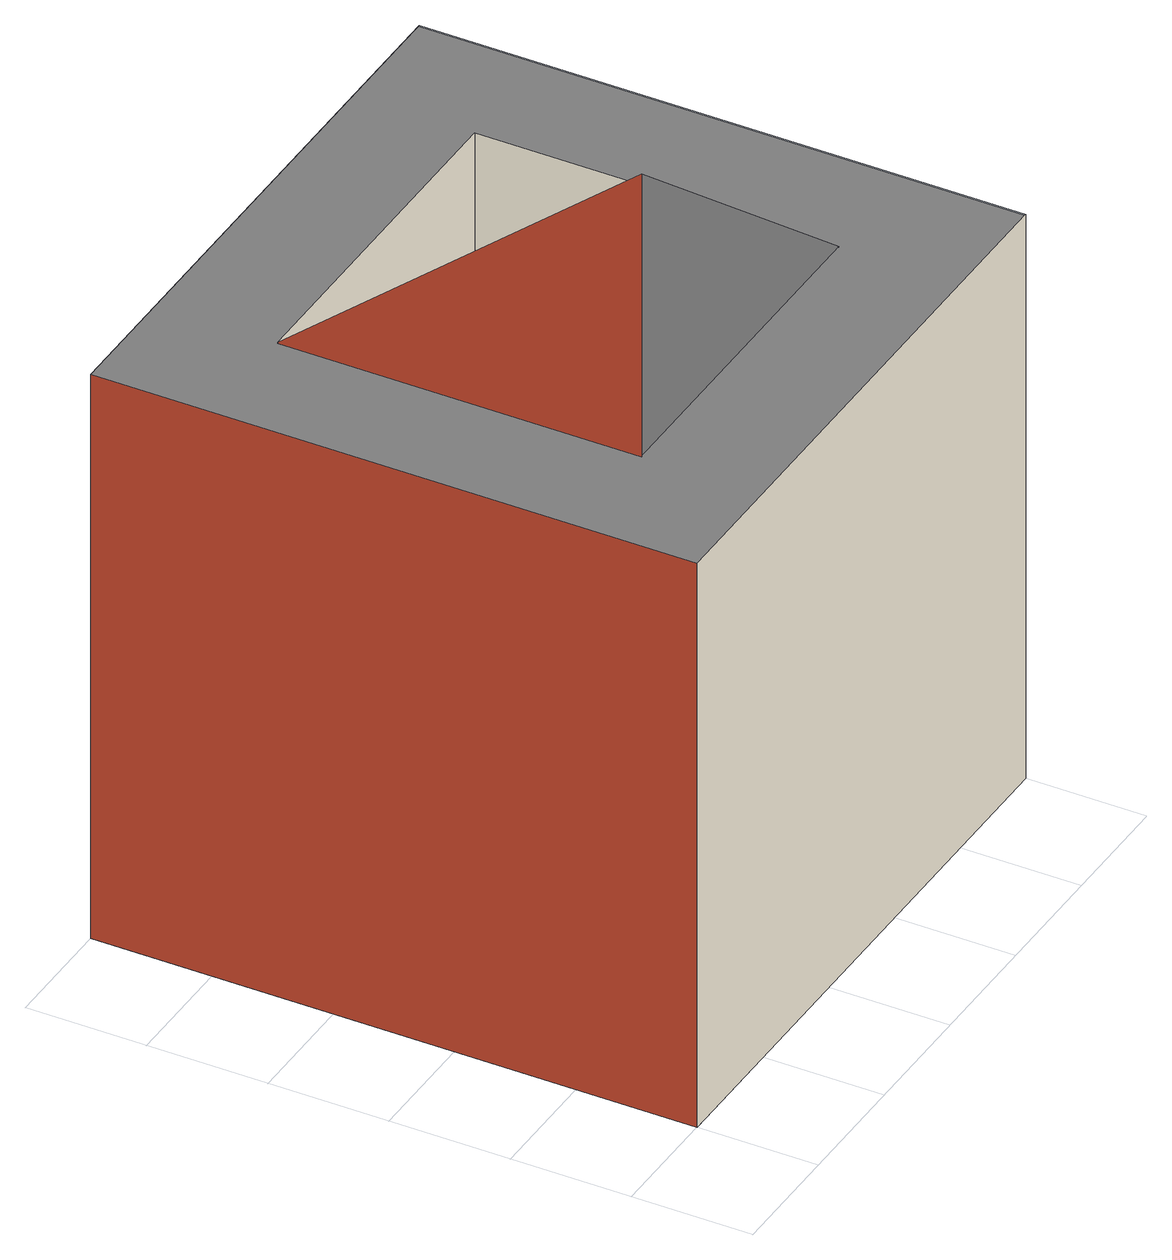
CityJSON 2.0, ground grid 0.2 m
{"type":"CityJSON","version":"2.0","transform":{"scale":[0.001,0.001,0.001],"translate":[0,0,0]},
"CityObjects":{
"object1":{"type":"GenericCityObject","geometry":[{"type":"MultiSurface","lod":"1","boundaries":[[[0,1,2,3],[4,5,6,7]],[[8,9,10,11],[12,13,14,15]],[[8,11,1,0]],[[11,10,2,1]],[[10,9,3,2]],[[9,8,0,3]],[[13,12,4,7]],[[14,13,7,6]],[[15,14,6,5]],[[12,15,5,4]]],"semantics":{"surfaces":[{"type":"GroundSurface"},{"type":"WallSurface","on_footprint_edge":true},{"type":"RoofSurface"},{"type":"WallSurface","on_footprint_edge":false}],"values":[0,1,1,null,0,2,0,3,1,2]}}]}
},
"vertices":[
[0,0,1000],[1000,0,1000],[1000,1000,1000],[0,1000,1000],[200,200,1500],[200,800,1000],[800,800,1000],[800,200,1000],[0,0,0],[0,1000,0],[1000,1000,0],[1000,0,0],[200,200,0],[800,200,0],[800,800,0],[200,800,0]
]}
